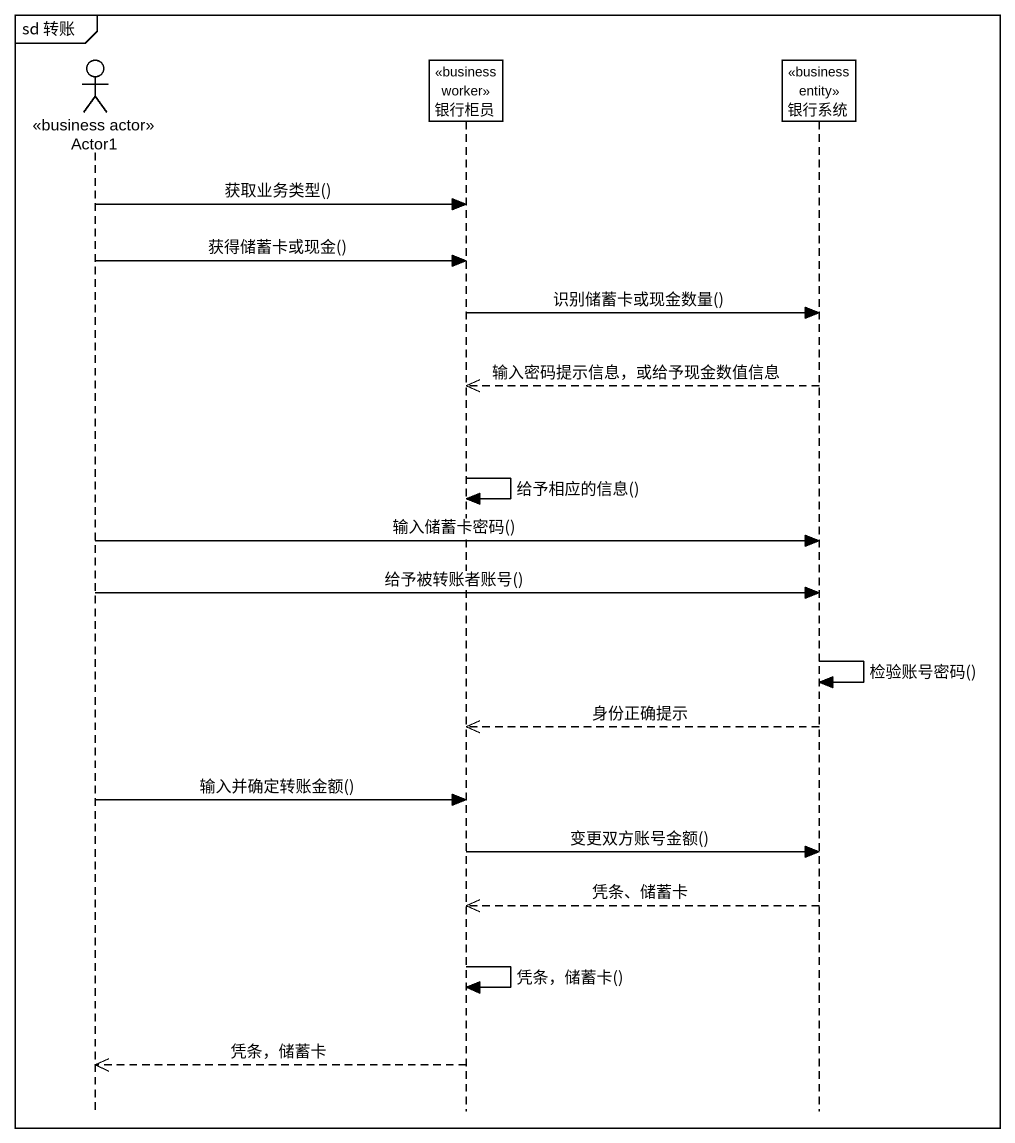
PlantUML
@startuml
mainframe sd 转账
hide footbox
actor Actor1 <<business actor>>
participant 银行柜员 <<business worker>>
participant 银行系统 <<business entity>>

Actor1 -> 银行柜员 : 获取业务类型()
Actor1 -> 银行柜员 : 获得储蓄卡或现金()
银行柜员 -> 银行系统 : 识别储蓄卡或现金数量()
银行系统 -->> 银行柜员 : 输入密码提示信息，或给予现金数值信息
银行柜员 -> 银行柜员 : 给予相应的信息()
Actor1 -> 银行系统 : 输入储蓄卡密码()
Actor1 -> 银行系统 : 给予被转账者账号()
银行系统 -> 银行系统 : 检验账号密码()
银行系统 -->> 银行柜员 : 身份正确提示
Actor1 -> 银行柜员 : 输入并确定转账金额()
银行柜员 -> 银行系统 : 变更双方账号金额()
银行系统 -->> 银行柜员 : 凭条、储蓄卡
银行柜员 -> 银行柜员 : 凭条，储蓄卡()
银行柜员 -->> Actor1 : 凭条，储蓄卡
@enduml
